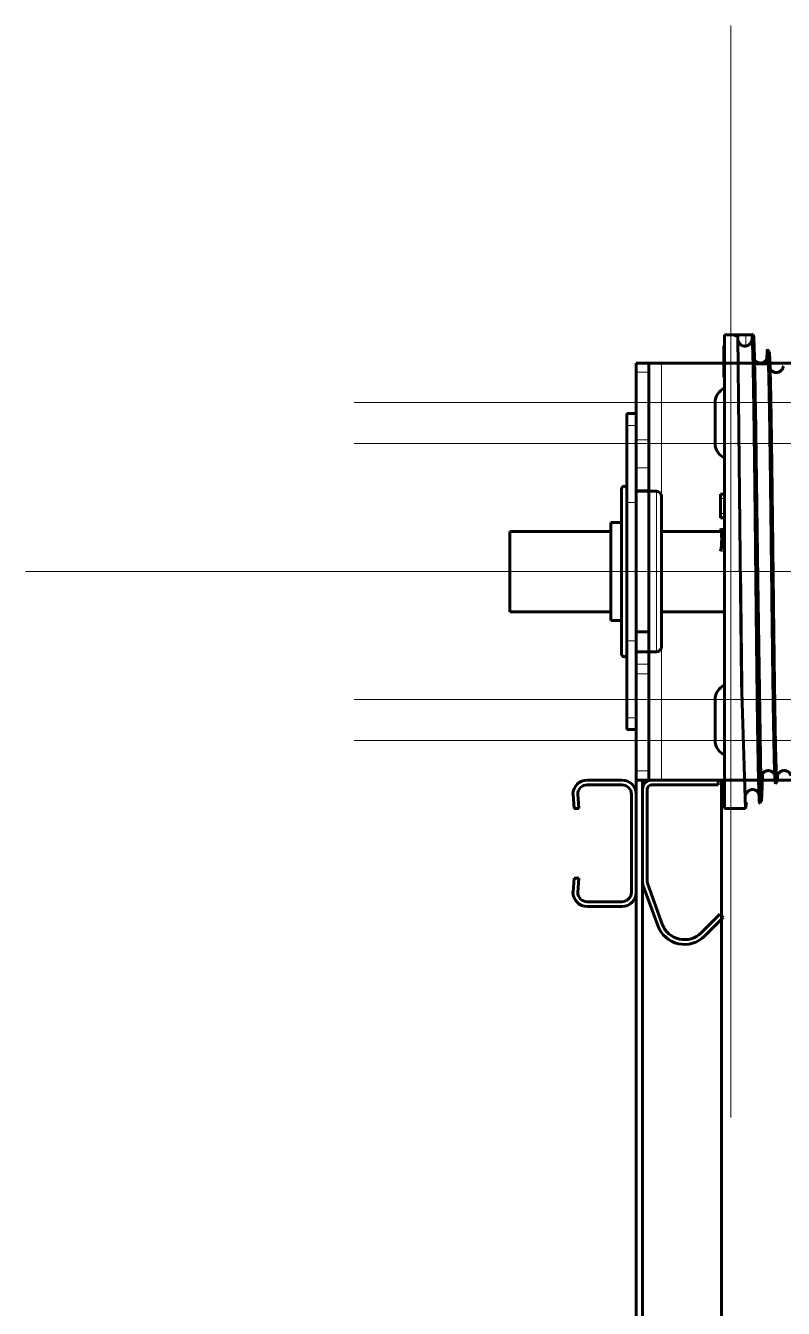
# Model space of a CAD drawing. Header units: millimetres. Extents: x 0 to 840, y 0 to 594.
# Drawn here: x 718.72 to 722.92, y 262.19 to 269.29 of the extents above; entities that cross this region are included whole.
import ezdxf

# ---------------------------------------------------------------- set-up
doc = ezdxf.new("R2010")
doc.units = ezdxf.units.MM
for name, pattern in [('K5LT_AXLED', [19.5, 15, -1.5, 1.5, -1.5]), ('K5LT_BASIC', [0]), ('K5LT_THIN', [0])]:
    doc.linetypes.add(name, pattern=pattern)
doc.layers.add('Системный слой', color=7, linetype='Continuous')

# ---------------------------------------------------------------- blocks, each defined once
blk = doc.blocks.new('U314')
at = {"layer": 'Системный слой', "color": 5, "linetype": 'K5LT_BASIC', "lineweight": 60, "true_color": 0x0000ff}
for p, q in [((721.8288, 265.1148), (722.0213, 265.1148)), ((721.8288, 265.0885), (722.0213, 265.0885)), ((721.7501, 265.036), (721.7569, 264.9573)), ((721.7763, 265.0371), (721.7833, 264.9573)), ((722.0738, 265.036), (722.0738, 264.4935)), ((722.1001, 265.036), (722.1001, 264.4935)), ((721.7569, 264.9573), (721.7833, 264.9573)), ((721.7501, 264.4935), (721.7569, 264.5723)), ((721.7833, 264.5723), (721.7569, 264.5723)), ((721.7763, 264.4925), (721.7833, 264.5723)), ((722.0213, 264.441), (721.8288, 264.441)), ((722.0213, 264.4148), (721.8288, 264.4148))]:
    blk.add_line(p, q, dxfattribs=at)
for centre, radius, start, end in [((721.8288, 265.036), 0.0788, 90, 180), ((721.8288, 265.036), 0.0525, 90, 178.8753), ((722.0213, 265.036), 0.0788, 0, 90), ((722.0213, 265.036), 0.0525, 0, 90), ((721.8288, 264.4935), 0.0788, 180, 270), ((721.8288, 264.4935), 0.0525, 181.1247, 270), ((722.0213, 264.4935), 0.0525, 270, 0), ((722.0213, 264.4935), 0.0788, 270, 0)]:
    blk.add_arc(centre, radius, start, end, dxfattribs=at)
blk = doc.blocks.new('U315')
at = {"layer": 'Системный слой', "color": 5, "linetype": 'K5LT_BASIC', "lineweight": 60, "true_color": 0x0000ff}
for p, q in [((722.1876, 265.1148), (722.5551, 265.1148)), ((722.1876, 265.0885), (722.5551, 265.0885)), ((722.5551, 265.0885), (722.5551, 265.1148)), ((722.1351, 264.5537), (722.1351, 265.0623)), ((722.1613, 264.5537), (722.1613, 265.0623)), ((722.2198, 264.3085), (722.1393, 264.5298)), ((722.2445, 264.3174), (722.1639, 264.5388)), ((722.5638, 264.3727), (722.4606, 264.2695)), ((722.5824, 264.3541), (722.5638, 264.3727)), ((722.5824, 264.3541), (722.4792, 264.2509))]:
    blk.add_line(p, q, dxfattribs=at)
for centre, radius, start, end in [((722.1876, 265.0623), 0.0525, 90, 180), ((722.1876, 265.0623), 0.0262, 90, 180), ((722.2051, 264.5537), 0.07, 180, 199.9883), ((722.2051, 264.5537), 0.0437, 180, 199.9883), ((722.3678, 264.3623), 0.1575, 199.9883, 315), ((722.3678, 264.3623), 0.1313, 199.9883, 315)]:
    blk.add_arc(centre, radius, start, end, dxfattribs=at)
blk = doc.blocks.new('U316')
at = {"layer": 'Системный слой', "color": 30, "linetype": 'K5LT_AXLED', "lineweight": 18, "true_color": 0xff8000}
for p, q in [((722.6251, 269.2935), (722.6251, 264.891)), ((724.2526, 269.2935), (724.2526, 264.891)), ((722.6251, 267.6485), (722.6251, 263.246)), ((724.2526, 267.6485), (724.2526, 263.246)), ((720.5376, 267.206), (724.7126, 267.206)), ((722.1651, 267.206), (726.3401, 267.206)), ((720.5376, 266.9785), (724.7126, 266.9785)), ((722.1651, 266.9785), (726.3401, 266.9785)), ((720.1001, 266.2698), (726.7776, 266.2698)), ((720.5376, 265.561), (724.7126, 265.561)), ((722.1651, 265.561), (726.3401, 265.561)), ((720.5376, 265.3335), (724.7126, 265.3335)), ((722.1651, 265.3335), (726.3401, 265.3335))]:
    blk.add_line(p, q, dxfattribs=at)
at = {"layer": 'Системный слой', "color": 5, "linetype": 'K5LT_BASIC', "lineweight": 60, "true_color": 0x0000ff}
for p, q in [((722.1001, 267.4248), (722.1701, 267.4248)), ((722.1001, 267.3738), (722.1001, 267.4248)), ((722.1001, 267.3738), (722.1001, 266.9997)), ((722.2401, 267.4248), (722.1701, 267.4248)), ((722.1701, 267.3738), (722.1701, 267.4248)), ((722.1701, 266.9997), (722.1701, 267.3738)), ((724.6376, 267.4248), (722.2401, 267.4248)), ((724.7076, 267.4248), (724.6376, 267.4248)), ((724.7776, 267.4248), (724.7076, 267.4248)), ((724.7076, 267.4248), (724.7076, 267.3198)), ((724.7776, 267.3198), (724.7776, 267.4248)), ((724.7076, 266.9348), (724.7076, 267.3198)), ((724.7776, 266.9348), (724.7776, 267.3198)), ((722.5376, 267.206), (722.5376, 266.9785)), ((724.1651, 267.206), (724.1651, 266.9785)), ((724.3401, 266.9785), (724.3401, 267.206)), ((722.1001, 266.8442), (722.1001, 266.9997)), ((722.1701, 266.8442), (722.1701, 266.9997)), ((724.7076, 266.9348), (724.7076, 266.8298)), ((724.7776, 266.9348), (724.7776, 266.8298)), ((722.1001, 266.716), (722.1001, 266.8442)), ((722.1701, 266.716), (722.1701, 266.8442)), ((724.7076, 266.7248), (724.7076, 266.8298)), ((724.7776, 266.8298), (724.7076, 266.8298)), ((724.7776, 266.7248), (724.7776, 266.8298)), ((722.1701, 266.716), (722.1001, 266.716)), ((722.1001, 266.716), (722.1001, 265.9354)), ((722.1701, 266.716), (722.1701, 265.9354)), ((724.7076, 266.7248), (724.7076, 265.8148)), ((724.7776, 266.7248), (724.7776, 265.8148)), ((722.1001, 265.9354), (722.1701, 265.9354)), ((722.1001, 265.9354), (722.1001, 265.8304)), ((722.1701, 265.9354), (722.1701, 265.8304)), ((722.1001, 265.8304), (722.1001, 265.7564)), ((722.1701, 265.8304), (722.1701, 265.7564)), ((724.7076, 265.7098), (724.7076, 265.8148)), ((724.7776, 265.7098), (724.7776, 265.8148)), ((722.1001, 265.7564), (722.1001, 265.7024)), ((722.1701, 265.7564), (722.1701, 265.7024)), ((722.1001, 265.7024), (722.1001, 265.1658)), ((722.1701, 265.1658), (722.1701, 265.7024)), ((724.7076, 265.7098), (724.7076, 265.6048)), ((724.7076, 265.7098), (724.7776, 265.7098)), ((724.7776, 265.6048), (724.7776, 265.7098)), ((724.7076, 265.2198), (724.7076, 265.6048)), ((724.7776, 265.2198), (724.7776, 265.6048)), ((722.5376, 265.561), (722.5376, 265.3335)), ((724.1651, 265.561), (724.1651, 265.3335)), ((724.3401, 265.3335), (724.3401, 265.561)), ((722.1001, 265.1148), (722.1001, 265.1658)), ((722.1701, 265.1148), (722.1701, 265.1658)), ((724.7076, 265.2198), (724.7076, 265.1148)), ((724.7776, 265.1148), (724.7776, 265.2198)), ((722.1001, 265.1148), (722.1701, 265.1148)), ((722.1701, 265.1148), (722.2401, 265.1148)), ((722.2401, 265.1148), (724.6376, 265.1148)), ((724.6376, 265.1148), (724.7076, 265.1148)), ((724.7776, 265.1148), (724.7076, 265.1148))]:
    blk.add_line(p, q, dxfattribs=at)
at = {"layer": 'Системный слой', "color": 7, "linetype": 'K5LT_THIN', "lineweight": 18}
for p, q in [((722.1001, 267.3738), (722.1701, 267.3738)), ((722.2401, 267.4248), (722.2401, 265.1148)), ((724.6376, 265.1148), (724.6376, 267.4248)), ((724.7776, 267.3198), (724.7076, 267.3198)), ((722.1001, 266.9997), (722.1701, 266.9997)), ((724.7776, 266.9348), (724.7076, 266.9348)), ((722.1001, 266.8442), (722.1701, 266.8442)), ((724.7076, 266.7248), (724.7776, 266.7248)), ((722.1001, 265.8304), (722.1701, 265.8304)), ((724.7076, 265.8148), (724.7776, 265.8148)), ((722.1001, 265.7564), (722.1701, 265.7564)), ((722.1001, 265.7024), (722.1701, 265.7024)), ((724.7076, 265.6048), (724.7776, 265.6048)), ((722.1001, 265.1658), (722.1701, 265.1658)), ((724.7776, 265.2198), (724.7076, 265.2198))]:
    blk.add_line(p, q, dxfattribs=at)
at = {"layer": 'Системный слой', "color": 5, "linetype": 'K5LT_BASIC', "lineweight": 60, "true_color": 0x0000ff}
for centre, start, end in [((722.6251, 267.206), 113.57818, 180), ((724.2526, 267.206), 0, 180), ((722.6251, 266.9785), 180, 246.42182), ((724.2526, 266.9785), 180, 0), ((722.6251, 265.561), 113.57818, 180), ((724.2526, 265.561), 0, 180), ((722.6251, 265.3335), 180, 246.42182), ((724.2526, 265.3335), 180, 0), ((722.6251, 265.3335), 323.58413, 324.55883)]:
    blk.add_arc(centre, 0.0875, start, end, dxfattribs=at)

msp = doc.modelspace()

# ---------------------------------------------------------------- linework, layer by layer
at = {"layer": 'Системный слой', "color": 5, "linetype": 'K5LT_BASIC', "lineweight": 60, "true_color": 0x0000ff}
for p, q in [((722.59006, 267.58141), (722.59006, 264.95729)), ((722.59006, 267.58141), (722.70812, 267.58141)), ((722.59006, 267.58141), (722.64687, 267.58141)), ((722.64687, 267.58141), (722.64687, 267.57772)), ((722.66344, 267.5744), (722.68361, 265.65911)), ((722.74213, 267.56011), (722.74211, 267.57513)), ((722.7492, 267.58215), (722.7492, 267.57629)), ((722.58562, 267.34604), (722.58562, 267.52011)), ((722.59006, 267.52011), (722.58562, 267.52011)), ((722.82816, 267.49787), (722.83691, 267.48694)), ((722.83175, 267.42041), (722.7564, 267.42041)), ((722.59006, 267.34604), (722.58562, 267.34604)), ((722.10006, 267.14479), (722.04756, 267.14479)), ((722.04756, 267.07916), (722.04756, 267.14479)), ((722.10006, 266.6526), (722.10006, 267.14479)), ((722.76062, 266.44936), (722.76062, 267.17904)), ((722.76062, 267.17904), (722.77484, 266.2257)), ((722.04756, 266.6526), (722.04756, 267.07916)), ((722.01956, 265.97305), (722.01956, 266.72829)), ((722.04756, 265.88698), (722.04756, 266.6526)), ((722.21206, 266.71429), (722.10006, 266.71429)), ((722.10006, 265.93099), (722.10006, 266.6526)), ((722.24006, 266.00023), (722.24006, 266.68629)), ((722.56812, 266.67402), (722.56812, 266.69854)), ((722.59006, 266.69854), (722.56812, 266.69854)), ((722.56812, 266.59152), (722.56812, 266.67402)), ((722.56812, 266.56677), (722.56812, 266.59152)), ((722.01956, 266.54104), (721.96006, 266.54104)), ((721.96006, 266.09424), (721.96006, 266.54104)), ((722.24006, 266.09424), (722.24006, 266.54104)), ((722.56812, 266.56677), (722.59006, 266.56677)), ((721.57507, 266.49204), (721.40006, 266.49204)), ((721.40006, 266.49204), (721.40006, 266.04754)), ((721.57507, 266.49204), (721.96006, 266.49204)), ((722.24006, 266.49204), (722.57069, 266.49204)), ((722.77484, 266.2257), (722.79315, 264.99795)), ((721.96006, 265.99854), (721.96006, 266.09424)), ((722.24006, 265.99854), (722.24006, 266.09424)), ((721.40006, 266.04754), (721.57507, 266.04754)), ((721.57507, 266.04754), (721.96006, 266.04754)), ((722.24006, 266.04754), (722.59006, 266.04754)), ((722.01956, 265.99854), (721.96006, 265.99854)), ((722.01956, 265.81129), (722.01956, 265.97305)), ((722.24006, 265.85329), (722.24006, 266.00023)), ((722.04756, 265.46041), (722.04756, 265.88698)), ((722.10006, 265.93099), (722.10006, 265.82601)), ((722.10006, 265.82601), (722.10006, 265.752)), ((722.21206, 265.82529), (722.10006, 265.82601)), ((722.10006, 265.752), (722.10006, 265.39479)), ((722.68361, 265.65911), (722.70566, 264.95729)), ((722.04756, 265.39479), (722.04756, 265.46041)), ((722.10006, 265.39479), (722.04756, 265.39479)), ((722.10006, 217.25229), (722.10006, 265.11479)), ((722.13506, 265.11479), (722.13506, 217.25229)), ((722.57256, 217.25229), (722.57256, 265.11479)), ((722.79317, 265.12797), (722.79512, 265.13927)), ((722.87191, 265.09639), (722.88066, 265.10733)), ((722.59006, 264.95729), (722.70566, 264.95729)), ((722.70566, 264.95729), (722.71063, 264.99281)), ((722.78441, 264.98702), (722.79315, 264.99795)), ((722.79315, 264.99795), (722.79317, 264.99798))]:
    msp.add_line(p, q, dxfattribs=at)
at = {"layer": 'Системный слой', "color": 7, "linetype": 'K5LT_THIN', "lineweight": 18}
for p, q in [((722.70812, 267.58141), (722.70812, 267.51869)), ((722.10006, 267.07916), (722.04756, 267.07916)), ((722.10006, 266.6526), (722.04756, 266.6526)), ((722.21206, 266.71429), (722.21206, 265.98211)), ((722.59006, 266.67402), (722.56812, 266.67402)), ((722.59006, 266.59152), (722.56812, 266.59152)), ((722.56853, 266.50867), (722.59006, 266.50884)), ((722.56744, 266.38192), (722.59006, 266.38192)), ((722.21206, 265.98211), (722.21206, 265.82529)), ((722.10006, 265.88698), (722.04756, 265.88698)), ((722.10006, 265.82601), (722.17006, 265.82601)), ((722.10006, 265.46041), (722.04756, 265.46041)), ((722.79317, 265.12797), (722.79512, 265.13927)), ((722.79317, 264.99798), (722.79317, 265.12797))]:
    msp.add_line(p, q, dxfattribs=at)
at = {"layer": 'Системный слой', "color": 30, "linetype": 'K5LT_AXLED', "lineweight": 18, "true_color": 0xff8000}
msp.add_line((718.71756, 266.26979), (770.93005, 266.26979), dxfattribs=at)
at = {"layer": 'Системный слой', "color": 5, "linetype": 'K5LT_BASIC', "lineweight": 60, "true_color": 0x0000ff}
for centre, radius, start, end in [((722.70298, 267.55739), 0.03905, 251.546242, 277.565094), ((722.93121, 267.4012), 0.01723, 155.618268, 179.019781), ((722.03356, 266.72829), 0.014, 0, 180), ((722.21206, 266.68629), 0.028, 0, 90), ((722.03356, 265.81129), 0.014, 180, 0), ((722.21206, 265.85329), 0.028, 270, 0)]:
    msp.add_arc(centre, radius, start, end, dxfattribs=at)
for centre, major_axis, ratio, start_param, end_param in [((722.26828, 266.26979), (0.2418, 0.33191), 0.5630198, 5.4195208, 5.8296736), ((722.61122, 266.54383), (0.03539, 0.04857), 0.5630198, 2.6971154, 3.4930992), ((722.61122, 266.54383), (0.03539, 0.04857), 0.5630198, 3.4930992, 3.5616021), ((722.61122, 266.39833), (0.03539, 0.04857), 0.5630198, 1.4056606, 2.2779282), ((722.83254, 265.12796), (-0.02469, 0.03067), 0.999752, 0.2117939, 0.8928384)]:
    msp.add_ellipse(centre, major_axis=major_axis, ratio=ratio, start_param=start_param, end_param=end_param, dxfattribs=at)
for points in [[(722.64687, 267.57772), (722.64684, 267.57762), (722.64699, 267.57736), (722.64789, 267.57686), (722.64946, 267.57637), (722.65166, 267.57588), (722.65452, 267.57541), (722.65774, 267.57497), (722.66225, 267.5745), (722.6636, 267.57438), (722.66344, 267.5744)], [(722.7492, 267.58215), (722.74942, 267.58215), (722.74888, 267.58213), (722.7462, 267.58203), (722.74325, 267.58193), (722.73967, 267.58183), (722.73561, 267.58172), (722.7311, 267.58163), (722.72625, 267.58154), (722.72105, 267.58147), (722.71591, 267.58143), (722.70968, 267.58141), (722.70789, 267.5814), (722.70812, 267.58141)], [(722.76062, 266.44936), (722.76018, 266.4905), (722.7593, 266.57224), (722.75798, 266.69214), (722.75666, 266.80823), (722.75533, 266.91947), (722.75401, 267.02486), (722.75269, 267.12345), (722.75137, 267.21435), (722.75005, 267.29675), (722.74872, 267.3699), (722.7474, 267.43314), (722.74608, 267.4859), (722.74476, 267.52772), (722.74344, 267.55821), (722.74256, 267.5708), (722.74211, 267.57513)], [(722.75068, 267.57683), (722.75109, 267.57328), (722.75192, 267.56269), (722.75316, 267.5365), (722.75441, 267.50022), (722.75565, 267.45414), (722.75689, 267.39863), (722.75814, 267.33412), (722.75938, 267.26113), (722.76021, 267.20721), (722.76062, 267.17904)], [(722.70812, 267.51869), (722.70782, 267.51859), (722.7093, 267.5188), (722.71474, 267.52008), (722.71901, 267.52188), (722.72315, 267.52422), (722.72682, 267.52695), (722.73006, 267.52998), (722.73285, 267.5332), (722.73521, 267.53655), (722.73714, 267.53987), (722.73882, 267.54347), (722.74009, 267.54694), (722.74103, 267.55036), (722.74168, 267.55366), (722.74205, 267.55691), (722.74213, 267.55905), (722.74213, 267.56011)], [(722.82395, 267.44729), (722.82442, 267.45904), (722.82535, 267.47854), (722.82676, 267.49547), (722.82769, 267.49845), (722.82816, 267.49787)], [(722.82816, 267.49787), (722.82859, 267.49734), (722.82944, 267.49278), (722.83073, 267.47557), (722.83201, 267.44817), (722.8333, 267.41083), (722.83458, 267.3639), (722.83587, 267.30779), (722.83715, 267.24301), (722.83843, 267.17014), (722.83972, 267.08981), (722.841, 267.00273), (722.84229, 266.90965), (722.84357, 266.81139), (722.84486, 266.70878), (722.84614, 266.60272), (722.84743, 266.49411), (722.84871, 266.38388), (722.84957, 266.30995), (722.84999, 266.27303)], [(722.83691, 267.48694), (722.83733, 267.4864), (722.83819, 267.48187), (722.83947, 267.4648), (722.84076, 267.43762), (722.84204, 267.40059), (722.84333, 267.35405), (722.84461, 267.29842), (722.8459, 267.2342), (722.84718, 267.16195), (722.84847, 267.08232), (722.84975, 266.99599), (722.85104, 266.90372), (722.85232, 266.80631), (722.85361, 266.70461), (722.85489, 266.59948), (722.85618, 266.49183), (722.85746, 266.38259), (722.85832, 266.30932), (722.85875, 266.27273)], [(722.76062, 266.44936), (722.76106, 266.40816), (722.76194, 266.32532), (722.76327, 266.20088), (722.76459, 266.07738), (722.76591, 265.95591), (722.76723, 265.83758), (722.76855, 265.72342), (722.76987, 265.61447), (722.77119, 265.51169), (722.77252, 265.41598), (722.77384, 265.32819), (722.77516, 265.24909), (722.77648, 265.17936), (722.7778, 265.11962), (722.77912, 265.07037), (722.78044, 265.03202), (722.78177, 265.0049), (722.78309, 264.98922), (722.78397, 264.98647), (722.78441, 264.98702)], [(722.84999, 266.27303), (722.85042, 266.23598), (722.85128, 266.16197), (722.85257, 266.05218), (722.85386, 265.94454), (722.85515, 265.83998), (722.85644, 265.73938), (722.85773, 265.64358), (722.85902, 265.5534), (722.86031, 265.46958), (722.8616, 265.39284), (722.86288, 265.32381), (722.86417, 265.26306), (722.86546, 265.21108), (722.86675, 265.1683), (722.86804, 265.13506), (722.86933, 265.11161), (722.87062, 265.09814), (722.87148, 265.09586), (722.87191, 265.09639)], [(722.85875, 266.27273), (722.85918, 266.23602), (722.86004, 266.1627), (722.86132, 266.05393), (722.86261, 265.94731), (722.8639, 265.84373), (722.86519, 265.74407), (722.86648, 265.64918), (722.86777, 265.55986), (722.86906, 265.47685), (722.87035, 265.40085), (722.87163, 265.33248), (722.87292, 265.27232), (722.87421, 265.22085), (722.8755, 265.17849), (722.87679, 265.14558), (722.87808, 265.12237), (722.87937, 265.10904), (722.88023, 265.10679), (722.88066, 265.10733)], [(722.79317, 264.99798), (722.79362, 264.99859), (722.79451, 265.00372), (722.79585, 265.02303), (722.79718, 265.05375), (722.79852, 265.09555), (722.79941, 265.13055), (722.79985, 265.14974)], [(722.88066, 265.10733), (722.88102, 265.10779), (722.88175, 265.11107), (722.88284, 265.12306), (722.88356, 265.13572), (722.88393, 265.14318)]]:
    msp.add_open_spline(points, degree=3, dxfattribs=at)
for points, knots in [([(722.74211, 267.57513), (722.7425, 267.57518), (722.74344, 267.5753), (722.74492, 267.57553), (722.74593, 267.57569), (722.74704, 267.57589), (722.74811, 267.57611), (722.74902, 267.57633), (722.74969, 267.57651), (722.75024, 267.57668), (722.75053, 267.57678), (722.75068, 267.57683)], [0, 0, 0, 0, 3, 4, 5.1111111, 6.3333333, 7.6666667, 8.8888889, 10, 10.8333333, 12, 12, 12, 12]), ([(722.66511, 267.54785), (722.66551, 267.54646), (722.66643, 267.5438), (722.66822, 267.5399), (722.67042, 267.53615), (722.67292, 267.53274), (722.67544, 267.52994), (722.67758, 267.52793), (722.67938, 267.52644), (722.68094, 267.52527), (722.68243, 267.52427), (722.68381, 267.52343), (722.6851, 267.52272), (722.68636, 267.52208), (722.68761, 267.52151), (722.68872, 267.52104), (722.68955, 267.52073), (722.69011, 267.52053), (722.69047, 267.52041), (722.69059, 267.52037), (722.69062, 267.52036)], [0, 0, 0, 0, 2.482763, 4.7598246, 7.0798497, 9.3998747, 11.2924137, 12.7574665, 13.754218, 14.7101543, 15.5529382, 16.3233849, 16.9899726, 17.6250384, 18.2965771, 18.9659676, 19.5745547, 20.0658313, 20.521428, 21, 21, 21, 21]), ([(722.82645, 267.45485), (722.82644, 267.45485), (722.82644, 267.45476), (722.82626, 267.45383), (722.82568, 267.45164), (722.82427, 267.44744), (722.8208, 267.44152), (722.81728, 267.4372), (722.81349, 267.43365), (722.80938, 267.43071), (722.80498, 267.42834), (722.80035, 267.42656), (722.79556, 267.42538), (722.79066, 267.42482), (722.78575, 267.42486), (722.78088, 267.42552), (722.77615, 267.42678), (722.77163, 267.42861), (722.76738, 267.43098), (722.76349, 267.43383), (722.76001, 267.4371), (722.75754, 267.44008), (722.75631, 267.44185), (722.75589, 267.44248)], [0, 0, 0, 0, 2.2477929, 4.4914614, 6.73513, 9.4681757, 10.8571771, 11.9022623, 12.8180321, 13.6744911, 14.4996305, 15.3060932, 16.102061, 16.892321, 17.6800989, 18.4679858, 19.2585721, 20.0550539, 20.8620934, 21.6873665, 22.5446811, 23.4605362, 24, 24, 24, 24]), ([(722.9141, 267.40208), (722.91407, 267.40203), (722.91406, 267.40182), (722.91378, 267.40057), (722.91304, 267.39796), (722.91123, 267.3934), (722.90784, 267.388), (722.90428, 267.38386), (722.90043, 267.38043), (722.89627, 267.3776), (722.89183, 267.37535), (722.88717, 267.37368), (722.88236, 267.37261), (722.87746, 267.37216), (722.87255, 267.37232), (722.8677, 267.37309), (722.863, 267.37445), (722.85852, 267.37638), (722.85434, 267.37884), (722.85051, 267.38178), (722.84711, 267.38513), (722.84425, 267.38874), (722.84285, 267.391), (722.84225, 267.39206)], [0, 0, 0, 0, 2.2621136, 4.5181625, 6.7742115, 9.0214559, 10.3211596, 11.3378818, 12.2441109, 13.0987966, 13.9233964, 14.7316955, 15.530868, 16.3251936, 17.117658, 17.9107918, 18.7072666, 19.5105373, 20.3258246, 21.1619463, 22.0350523, 22.976482, 24, 24, 24, 24]), ([(722.77126, 266.27197), (722.77144, 266.25665), (722.7722, 266.19328), (722.77352, 266.08244), (722.77524, 265.94236), (722.77697, 265.80769), (722.77869, 265.68049), (722.78041, 265.56267), (722.78213, 265.45602), (722.78386, 265.36214), (722.78558, 265.28245), (722.78731, 265.2181), (722.78902, 265.17033), (722.79063, 265.14145), (722.792, 265.12903), (722.79282, 265.12753), (722.79317, 265.12797)], [0, 0, 0, 0, 0.4251923, 1.759309, 3.0940145, 4.4293061, 5.765197, 7.1016668, 8.4387478, 9.776435, 11.1146871, 12.4526835, 13.7938853, 15.112017, 16.1819434, 17, 17, 17, 17]), ([(722.79472, 265.13751), (722.79473, 265.1375), (722.79472, 265.13758), (722.79491, 265.13852), (722.79551, 265.14074), (722.79697, 265.14498), (722.80041, 265.1508), (722.80393, 265.15509), (722.80767, 265.15858), (722.81041, 265.16054), (722.81178, 265.16139)], [0, 0, 0, 0, 1.8278761, 3.6521582, 5.4764403, 7.6278982, 8.7463318, 9.5920189, 10.3339112, 11, 11, 11, 11]), ([(722.86769, 265.14479), (722.86733, 265.14556), (722.86628, 265.14763), (722.86387, 265.15146), (722.86031, 265.1556), (722.85647, 265.15903), (722.8523, 265.16186), (722.84786, 265.16411), (722.8432, 265.16578), (722.83839, 265.16684), (722.83349, 265.16729), (722.82858, 265.16713), (722.82373, 265.16636), (722.81904, 265.165), (722.81456, 265.16306), (722.81037, 265.1606), (722.80655, 265.15766), (722.8038, 265.15496), (722.80239, 265.1533), (722.80195, 265.15276)], [0, 0, 0, 0, 1.2759927, 3.0848176, 4.5003891, 5.7620724, 6.952724, 8.1013418, 9.2271906, 10.3402861, 11.4465974, 12.5502849, 13.6548719, 14.7640757, 15.8827003, 17.0180006, 18.1822234, 19.3977871, 20, 20, 20, 20]), ([(722.88222, 265.13751), (722.88223, 265.1375), (722.88222, 265.13758), (722.88241, 265.13852), (722.88301, 265.14074), (722.88447, 265.14498), (722.88791, 265.1508), (722.89142, 265.15509), (722.89522, 265.15862), (722.89932, 265.16154), (722.90372, 265.1639), (722.90835, 265.16566), (722.91315, 265.16683), (722.91804, 265.16739), (722.92295, 265.16733), (722.92781, 265.16666), (722.93254, 265.16539), (722.93706, 265.16355), (722.9413, 265.16118), (722.94518, 265.15832), (722.94865, 265.15504), (722.95163, 265.15145), (722.95406, 265.14766), (722.95591, 265.14391), (722.95715, 265.14048), (722.95764, 265.13852), (722.95778, 265.13788), (722.95781, 265.13772)], [0, 0, 0, 0, 1.9722218, 3.9406015, 5.9089812, 8.2305879, 9.4373862, 10.3498559, 11.1503172, 11.8994409, 12.6218375, 13.3291886, 14.0274935, 14.7208069, 15.411964, 16.1032419, 16.7969156, 17.4957781, 18.2038879, 18.9279076, 19.6798104, 20.4826112, 21.3823389, 22.4715569, 23.9405858, 26.1672802, 28, 28, 28, 28]), ([(722.78022, 265.03982), (722.77998, 265.04033), (722.77906, 265.04216), (722.777, 265.04565), (722.77347, 265.04996), (722.76967, 265.0535), (722.76555, 265.05643), (722.76115, 265.05878), (722.75651, 265.06055), (722.75171, 265.06172), (722.74681, 265.06227), (722.7419, 265.06221), (722.73703, 265.06154), (722.7323, 265.06027), (722.72778, 265.05842), (722.72354, 265.05605), (722.71965, 265.05318), (722.71619, 265.0499), (722.7132, 265.04629), (722.71076, 265.04249), (722.70892, 265.03871), (722.70767, 265.03525), (722.70713, 265.03311), (722.70696, 265.03227), (722.70695, 265.03214), (722.70694, 265.03212)], [0, 0, 0, 0, 0.6261367, 2.0516372, 3.127357, 4.0709438, 4.9538845, 5.8051064, 6.6377765, 7.4596164, 8.2755704, 9.0889708, 9.9025168, 10.7189072, 11.5414724, 12.3750693, 13.2276918, 14.113725, 15.0608163, 16.1241908, 17.4147143, 19.1558551, 21.8175433, 24.4530181, 26, 26, 26, 26])]:
    msp.add_open_spline(points, degree=3, knots=knots, dxfattribs=at)
at = {"layer": 'Системный слой', "color": 7, "linetype": 'K5LT_THIN', "lineweight": 18}
for points, knots in [([(722.74213, 267.56011), (722.74289, 267.55185), (722.7443, 267.52555), (722.7463, 267.4613), (722.74815, 267.38098), (722.74996, 267.28401), (722.7518, 267.16839), (722.75365, 267.03657), (722.75549, 266.89225), (722.75734, 266.73733), (722.75919, 266.57473), (722.76091, 266.41798), (722.76203, 266.31602), (722.76253, 266.27051)], [0, 0, 0, 0, 1.554267, 2.909861, 4.1199809, 5.3620794, 6.6418204, 7.9045386, 9.1720967, 10.4388848, 11.7065871, 12.9747349, 14, 14, 14, 14]), ([(722.82606, 267.45311), (722.82611, 267.45369), (722.82679, 267.46129), (722.82809, 267.46781), (722.82997, 267.45545), (722.83185, 267.42161), (722.83373, 267.36695), (722.83561, 267.29251), (722.83749, 267.1997), (722.83938, 267.09026), (722.84126, 266.96621), (722.84314, 266.82987), (722.84503, 266.68374), (722.84692, 266.53054), (722.84857, 266.39256), (722.8496, 266.30647), (722.84999, 266.27325)], [0, 0, 0, 0, 0.1070028, 1.4409422, 2.7755088, 4.1107044, 5.4465306, 6.7829893, 8.1200824, 9.4578116, 10.7961787, 12.1351856, 13.4748342, 14.8151261, 16.1560636, 17, 17, 17, 17]), ([(722.68378, 266.27029), (722.68391, 266.25872), (722.68465, 266.19096), (722.686, 266.06749), (722.68785, 265.90366), (722.6897, 265.74674), (722.69154, 265.59948), (722.69339, 265.46445), (722.69524, 265.34397), (722.69709, 265.24016), (722.69894, 265.15479), (722.70079, 265.08933), (722.70264, 265.0449), (722.7045, 265.02222), (722.70606, 265.02174), (722.707, 265.03001), (722.70732, 265.03385)], [0, 0, 0, 0, 0.2740899, 1.6061414, 2.9387732, 4.2719844, 5.6057772, 6.9401528, 8.2751128, 9.6106587, 10.9467921, 12.2835145, 13.6208275, 14.9587326, 16.2972315, 17, 17, 17, 17]), ([(722.85875, 266.27273), (722.85929, 266.2278), (722.86046, 266.13217), (722.86224, 265.98798), (722.8641, 265.8431), (722.86595, 265.70578), (722.86781, 265.57844), (722.86966, 265.46335), (722.87152, 265.36253), (722.87337, 265.27778), (722.87523, 265.21059), (722.87708, 265.16216), (722.87893, 265.13334), (722.88078, 265.12468), (722.88201, 265.13226), (722.88262, 265.13928)], [0, 0, 0, 0, 1.1018038, 2.344704, 3.5876042, 4.8305044, 6.0734047, 7.3163049, 8.5592051, 9.8021053, 11.0450055, 12.2879058, 13.530806, 14.7737062, 16, 16, 16, 16])]:
    msp.add_open_spline(points, degree=3, knots=knots, dxfattribs=at)

# ---------------------------------------------------------------- block references
at = {"layer": 'Системный слой'}
for name in ['U316', 'U314', 'U315']:
    msp.add_blockref(name, (0, 0), dxfattribs=at)

doc.saveas('drawing.dxf')
